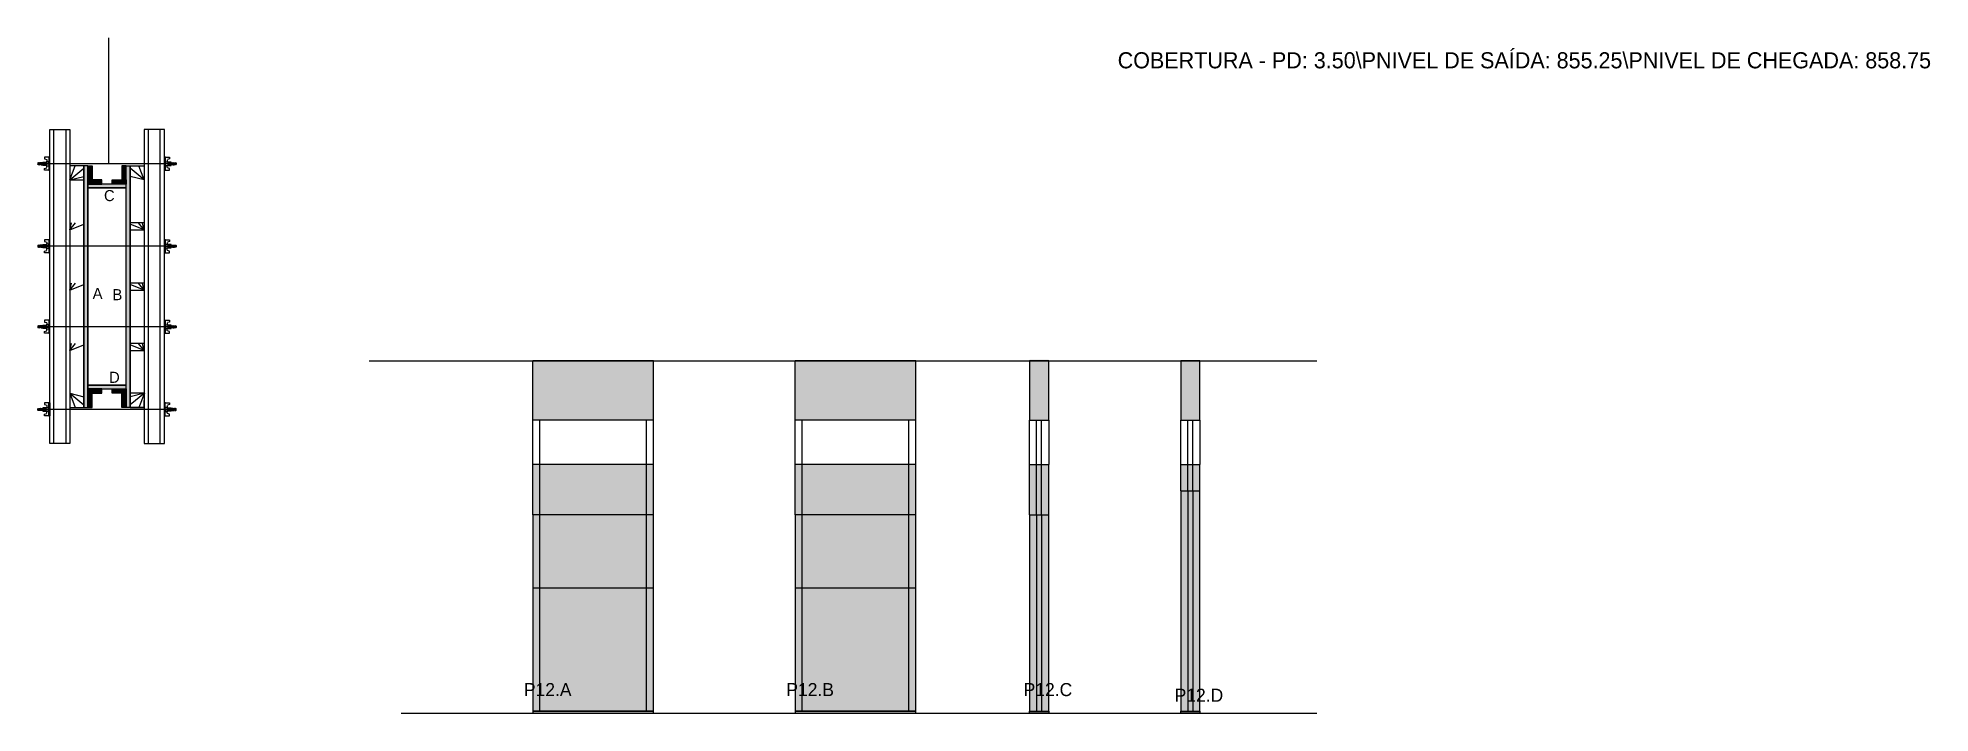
# Model space of a CAD drawing. Header units: metres. Extents: x 7690 to 9571, y 13542 to 14213.
import ezdxf

# ---------------------------------------------------------------- set-up
doc = ezdxf.new("R2010")
doc.units = ezdxf.units.M
for name, color, linetype in [('CHAPA', 7, 'Continuous'), ('COTA', 7, 'Continuous'), ('Hachura', 7, 'Continuous'), ('Madeira', 7, 'Continuous'), ('NOMENCLATURA', 7, 'Continuous'), ('Nível', 7, 'Continuous'), ('Painéis', 7, 'Continuous'), ('Perfil Metálico', 7, 'Continuous'), ('SARR_2.2x7', 7, 'Continuous'), ('SARRAFO', 7, 'Continuous'), ('Texto Seção', 7, 'Continuous'), ('TEXTO_GERAL', 7, 'Continuous')]:
    doc.layers.add(name, color=color, linetype=linetype)

msp = doc.modelspace()

# ---------------------------------------------------------------- hatches: boundary and pattern name
at = {"layer": 'COTA'}
h = msp.add_hatch(color=7, dxfattribs=at)
h.dxf.hatch_style = 1
h.paths.add_polyline_path([(8182.5, 13892.4), (8182.5, 13833.4), (8182.5, 13833.4), (8302.5, 13833.4), (8302.5, 13833.4), (8302.5, 13892.4), (8302.5, 13892.4), (8182.5, 13892.4)])
h = msp.add_hatch(color=7, dxfattribs=at)
h.dxf.hatch_style = 1
h.paths.add_polyline_path([(8443.3, 13892.4), (8443.3, 13833.4), (8443.3, 13833.4), (8563.3, 13833.4), (8563.3, 13833.4), (8563.3, 13892.4), (8563.3, 13892.4), (8443.3, 13892.4)])
h = msp.add_hatch(color=7, dxfattribs=at)
h.dxf.hatch_style = 1
h.paths.add_polyline_path([(8676.2, 13833.4), (8695.2, 13833.4), (8695.2, 13833.4), (8695.2, 13893.4), (8695.2, 13893.4), (8676.2, 13893.4), (8676.2, 13893.4), (8676.2, 13833.4)])
h = msp.add_hatch(color=7, dxfattribs=at)
h.dxf.hatch_style = 1
h.paths.add_polyline_path([(8845.6, 13833.4), (8845.6, 13892.4), (8845.6, 13892.4), (8826.6, 13892.4), (8826.6, 13892.4), (8826.6, 13833.4), (8826.6, 13833.4), (8845.6, 13833.4)])
at = {"layer": 'Hachura'}
h = msp.add_hatch(color=7, dxfattribs=at)
h.dxf.hatch_style = 1
h.paths.add_polyline_path([(7740.1, 14086.1), (7736.1, 14086.1), (7736.1, 14086.1), (7736.1, 13846.1), (7736.1, 13846.1), (7740.1, 13846.1), (7740.1, 13846.1), (7740.1, 14086.1)])
h = msp.add_hatch(color=7, dxfattribs=at)
h.dxf.hatch_style = 1
h.paths.add_polyline_path([(7740.1, 14086.1), (7736.1, 14086.1), (7736.1, 14086.1), (7736.1, 13846.1), (7736.1, 13846.1), (7740.1, 13846.1), (7740.1, 13846.1), (7740.1, 14086.1)])
h = msp.add_hatch(color=7, dxfattribs=at)
h.dxf.hatch_style = 1
h.paths.add_polyline_path([(7740.1, 14072.1), (7744.5, 14072.1), (7744.5, 14072.1), (7744.5, 14086.1), (7744.5, 14086.1), (7740.1, 14086.1), (7740.1, 14086.1), (7740.1, 14072.1)])
h = msp.add_hatch(color=7, dxfattribs=at)
h.dxf.hatch_style = 1
h.paths.add_polyline_path([(7740.1, 14067.7), (7740.1, 14072.1), (7740.1, 14072.1), (7754.1, 14072.1), (7754.1, 14072.1), (7754.1, 14067.7), (7754.1, 14067.7), (7740.1, 14067.7)])
h = msp.add_hatch(color=7, dxfattribs=at)
h.dxf.hatch_style = 1
h.paths.add_polyline_path([(7778.1, 14067.7), (7778.1, 14072.1), (7778.1, 14072.1), (7764.1, 14072.1), (7764.1, 14072.1), (7764.1, 14067.7), (7764.1, 14067.7), (7778.1, 14067.7)])
h = msp.add_hatch(color=7, dxfattribs=at)
h.dxf.hatch_style = 1
h.paths.add_polyline_path([(7778.1, 14072.1), (7773.7, 14072.1), (7773.7, 14072.1), (7773.7, 14086.1), (7773.7, 14086.1), (7778.1, 14086.1), (7778.1, 14086.1), (7778.1, 14072.1)])
h = msp.add_hatch(color=7, dxfattribs=at)
h.dxf.hatch_style = 1
h.paths.add_polyline_path([(7778.1, 14086.1), (7782.1, 14086.1), (7782.1, 14086.1), (7782.1, 13846.1), (7782.1, 13846.1), (7778.1, 13846.1), (7778.1, 13846.1), (7778.1, 14086.1)])
h = msp.add_hatch(color=7, dxfattribs=at)
h.dxf.hatch_style = 1
h.paths.add_polyline_path([(7778.1, 14086.1), (7782.1, 14086.1), (7782.1, 14086.1), (7782.1, 13846.1), (7782.1, 13846.1), (7778.1, 13846.1), (7778.1, 13846.1), (7778.1, 14086.1)])
h = msp.add_hatch(color=7, dxfattribs=at)
h.dxf.hatch_style = 1
h.paths.add_polyline_path([(7778.1, 14064.1), (7778.1, 14067.7), (7778.1, 14067.7), (7740.1, 14067.7), (7740.1, 14067.7), (7740.1, 14064.1), (7740.1, 14064.1), (7778.1, 14064.1)])
h = msp.add_hatch(color=7, dxfattribs=at)
h.dxf.hatch_style = 1
h.paths.add_polyline_path([(7778.1, 14064.1), (7778.1, 14067.7), (7778.1, 14067.7), (7740.1, 14067.7), (7740.1, 14067.7), (7740.1, 14064.1), (7740.1, 14064.1), (7778.1, 14064.1)])
h = msp.add_hatch(color=7, dxfattribs=at)
h.dxf.hatch_style = 1
h.paths.add_polyline_path([(7778.1, 13864.5), (7778.1, 13868.1), (7778.1, 13868.1), (7740.1, 13868.1), (7740.1, 13868.1), (7740.1, 13864.5), (7740.1, 13864.5), (7778.1, 13864.5)])
h = msp.add_hatch(color=7, dxfattribs=at)
h.dxf.hatch_style = 1
h.paths.add_polyline_path([(7778.1, 13864.5), (7778.1, 13868.1), (7778.1, 13868.1), (7740.1, 13868.1), (7740.1, 13868.1), (7740.1, 13864.5), (7740.1, 13864.5), (7778.1, 13864.5)])
h = msp.add_hatch(color=7, dxfattribs=at)
h.dxf.hatch_style = 1
h.paths.add_polyline_path([(7740.1, 13860.1), (7740.1, 13864.5), (7740.1, 13864.5), (7754.1, 13864.5), (7754.1, 13864.5), (7754.1, 13860.1), (7754.1, 13860.1), (7740.1, 13860.1)])
h = msp.add_hatch(color=7, dxfattribs=at)
h.dxf.hatch_style = 1
h.paths.add_polyline_path([(7778.1, 13860.1), (7778.1, 13864.5), (7778.1, 13864.5), (7764.1, 13864.5), (7764.1, 13864.5), (7764.1, 13860.1), (7764.1, 13860.1), (7778.1, 13860.1)])
h = msp.add_hatch(color=7, dxfattribs=at)
h.dxf.hatch_style = 1
h.paths.add_polyline_path([(7740.1, 13860.1), (7744.5, 13860.1), (7744.5, 13860.1), (7744.5, 13846.1), (7744.5, 13846.1), (7740.1, 13846.1), (7740.1, 13846.1), (7740.1, 13860.1)])
h = msp.add_hatch(color=7, dxfattribs=at)
h.dxf.hatch_style = 1
h.paths.add_polyline_path([(7778.1, 13860.1), (7773.7, 13860.1), (7773.7, 13860.1), (7773.7, 13846.1), (7773.7, 13846.1), (7778.1, 13846.1), (7778.1, 13846.1), (7778.1, 13860.1)])
h = msp.add_hatch(color=7, dxfattribs=at)
h.dxf.hatch_style = 1
h.paths.add_polyline_path([(8182.5, 13789.4), (8182.5, 13666.4), (8182.5, 13666.4), (8302.5, 13666.4), (8302.5, 13666.4), (8302.5, 13789.4), (8302.5, 13789.4), (8182.5, 13789.4)])
h = msp.add_hatch(color=7, dxfattribs=at)
h.dxf.hatch_style = 1
h.paths.add_polyline_path([(8443.3, 13789.4), (8443.3, 13666.4), (8443.3, 13666.4), (8563.3, 13666.4), (8563.3, 13666.4), (8563.3, 13789.4), (8563.3, 13789.4), (8443.3, 13789.4)])
h = msp.add_hatch(color=7, dxfattribs=at)
h.dxf.hatch_style = 1
h.paths.add_polyline_path([(8695.2, 13542.4), (8695.2, 13789.4), (8695.2, 13789.4), (8676.2, 13789.4), (8676.2, 13789.4), (8676.2, 13542.4), (8676.2, 13542.4), (8695.2, 13542.4)])
h = msp.add_hatch(color=7, dxfattribs=at)
h.dxf.hatch_style = 1
h.paths.add_polyline_path([(8845.6, 13789.4), (8826.6, 13789.4), (8826.6, 13789.4), (8826.6, 13542.4), (8826.6, 13542.4), (8845.6, 13542.4), (8845.6, 13542.4), (8845.6, 13789.4)])
h = msp.add_hatch(color=7, dxfattribs=at)
h.dxf.hatch_style = 1
h.paths.add_polyline_path([(8302.5, 13666.4), (8182.5, 13666.4), (8182.5, 13666.4), (8182.5, 13542.4), (8182.5, 13542.4), (8302.5, 13542.4), (8302.5, 13542.4), (8302.5, 13666.4), (8302.5, 13666.4)])
h = msp.add_hatch(color=7, dxfattribs=at)
h.dxf.hatch_style = 1
h.paths.add_polyline_path([(8563.3, 13666.4), (8443.3, 13666.4), (8443.3, 13666.4), (8443.3, 13542.4), (8443.3, 13542.4), (8563.3, 13542.4), (8563.3, 13542.4), (8563.3, 13666.4), (8563.3, 13666.4)])

# ---------------------------------------------------------------- linework, layer by layer
at = {"layer": 'CHAPA', "color": 7, "lineweight": 25}
for points in [[(7740.1, 14086.1), (7736.1, 14086.1), (7736.1, 13846.1), (7740.1, 13846.1)], [(7740.1, 14086.1), (7736.1, 14086.1), (7736.1, 13846.1), (7740.1, 13846.1)], [(7778.1, 14086.1), (7782.1, 14086.1), (7782.1, 13846.1), (7778.1, 13846.1)], [(7778.1, 14086.1), (7782.1, 14086.1), (7782.1, 13846.1), (7778.1, 13846.1)], [(7778.1, 14064.1), (7778.1, 14067.7), (7740.1, 14067.7), (7740.1, 14064.1)], [(7778.1, 14064.1), (7778.1, 14067.7), (7740.1, 14067.7), (7740.1, 14064.1)], [(7778.1, 13864.5), (7778.1, 13868.1), (7740.1, 13868.1), (7740.1, 13864.5)], [(7778.1, 13864.5), (7778.1, 13868.1), (7740.1, 13868.1), (7740.1, 13864.5)]]:
    msp.add_lwpolyline(points, close=True, dxfattribs=at)
at = {"layer": 'COTA', "color": 7, "lineweight": 25}
for p, q in [((8302.5, 13892.4), (8182.5, 13892.4)), ((8182.5, 13833.4), (8182.5, 13892.4)), ((8302.5, 13833.4), (8302.5, 13892.4)), ((8563.3, 13892.4), (8443.3, 13892.4)), ((8563.3, 13892.4), (8443.3, 13892.4)), ((8443.3, 13833.4), (8443.3, 13892.4)), ((8563.3, 13833.4), (8563.3, 13892.4))]:
    msp.add_line(p, q, dxfattribs=at)
for points in [[(8695.2, 13833.4), (8695.2, 13892.4), (8676.2, 13892.4), (8676.2, 13833.4)], [(8845.6, 13833.4), (8845.6, 13892.4), (8826.6, 13892.4), (8826.6, 13833.4)]]:
    msp.add_lwpolyline(points, dxfattribs=at)
at = {"layer": 'Defpoints', "color": 7, "lineweight": 25}
msp.add_line((7761, 14088.2), (7761, 14213.2), dxfattribs=at)
at = {"layer": 'Hachura', "color": 7, "lineweight": 25}
for p, q in [((7695.4, 14086.5), (7695.4, 14089.8)), ((7695.4, 14089.8), (7698.7, 14089.8)), ((7695.5, 14086.5), (7695.5, 14089.8)), ((7702.1, 14094.6), (7697, 14094.6)), ((7697, 14094.6), (7697, 14092.9)), ((7697, 14092.9), (7699.2, 14092.3)), ((7698.7, 14090.1), (7698.7, 14086.2)), ((7701.2, 14090.1), (7698.7, 14090.1)), ((7699.4, 14092), (7699.4, 14090.1)), ((7701.2, 14094.6), (7701.2, 14081.7)), ((7701.2, 14094.6), (7701.2, 14089.4)), ((7701.2, 14094.5), (7702.1, 14094.5)), ((7701.2, 14094.2), (7702.1, 14094.2)), ((7701.2, 14093.9), (7702.1, 14093.9)), ((7701.2, 14093.4), (7702.1, 14093.4)), ((7701.2, 14092.6), (7702.1, 14092.6)), ((7701.2, 14091.2), (7702.1, 14091.2)), ((7701.2, 14088.1), (7701.2, 14090.1)), ((7702.1, 14081.7), (7702.1, 14094.6)), ((7702.1, 14082.7), (7702.1, 14090.5)), ((7816.1, 14081.7), (7816.1, 14094.6)), ((7816.1, 14094.6), (7821.3, 14094.6)), ((7817.1, 14094.5), (7816.1, 14094.5)), ((7817.1, 14094.2), (7816.1, 14094.2)), ((7817.1, 14093.9), (7816.1, 14093.9)), ((7817.1, 14093.4), (7816.1, 14093.4)), ((7817.1, 14092.6), (7816.1, 14092.6)), ((7817.1, 14091.2), (7816.1, 14091.2)), ((7816.1, 14082.7), (7816.1, 14090.5)), ((7817, 14094.6), (7817, 14081.7)), ((7817, 14094.6), (7817, 14089.4)), ((7817, 14088.1), (7817, 14090.1)), ((7817, 14090.1), (7819.6, 14090.1)), ((7818.8, 14092), (7818.8, 14090.1)), ((7821.3, 14092.9), (7819.1, 14092.3)), ((7819.6, 14090.1), (7819.6, 14086.2)), ((7822.8, 14089.8), (7819.6, 14089.8)), ((7821.3, 14094.6), (7821.3, 14092.9)), ((7822.8, 14086.5), (7822.8, 14089.8)), ((7822.8, 14086.5), (7822.8, 14089.8)), ((7690.7, 14089.2), (7690.3, 14088.9)), ((7690.3, 14088.9), (7690.3, 14087.6)), ((7690.7, 14087.2), (7690.3, 14087.6)), ((7691, 14089.2), (7690.7, 14089.2)), ((7690.7, 14089.2), (7690.7, 14089.2)), ((7690.7, 14087.2), (7690.7, 14089.2)), ((7691.3, 14087.2), (7690.7, 14088.5)), ((7691.2, 14087.1), (7690.7, 14088.3)), ((7690.7, 14087.8), (7691, 14087.1)), ((7690.7, 14087.5), (7690.8, 14087.2)), ((7690.8, 14087.2), (7690.7, 14087.2)), ((7691, 14089.2), (7691.9, 14087.2)), ((7691, 14089.2), (7691.9, 14087.2)), ((7691.1, 14089.3), (7692.2, 14087.1)), ((7692.4, 14087.1), (7691.3, 14089.3)), ((7691.3, 14087.2), (7691.9, 14087.2)), ((7692.1, 14089.2), (7691.5, 14089.2)), ((7692.5, 14087.2), (7691.5, 14089.2)), ((7692.1, 14089.2), (7693.1, 14087.2)), ((7692.2, 14089.3), (7693.3, 14087.1)), ((7693.5, 14087.1), (7692.5, 14089.3)), ((7693.1, 14087.2), (7692.5, 14087.2)), ((7693.3, 14089.2), (7692.7, 14089.2)), ((7693.6, 14087.2), (7692.7, 14089.2)), ((7692.9, 14089.2), (7692.7, 14089.2)), ((7693.3, 14089.2), (7694.3, 14087.2)), ((7693.4, 14089.3), (7694.5, 14087.1)), ((7694.7, 14087.1), (7693.6, 14089.3)), ((7693.8, 14087.2), (7693.6, 14087.2)), ((7694.5, 14089.2), (7693.8, 14089.2)), ((7694.8, 14087.2), (7693.8, 14089.2)), ((7693.8, 14087.2), (7694.3, 14087.2)), ((7694.5, 14089.2), (7695.4, 14087.2)), ((7695.4, 14088), (7694.8, 14089.3)), ((7694.8, 14087.2), (7695.4, 14087.2)), ((7695.4, 14088.3), (7695, 14089.2)), ((7695.4, 14089.2), (7695, 14089.2)), ((7826.9, 14088.1), (7695.1, 14088.2)), ((7695.4, 14088.8), (7698.7, 14088.8)), ((7695.4, 14087.2), (7698.7, 14087.2)), ((7698.7, 14086.5), (7695.4, 14086.5)), ((7697, 14083.4), (7699.2, 14084)), ((7697, 14081.7), (7697, 14083.4)), ((7701.2, 14081.7), (7697, 14081.7)), ((7698.7, 14086.2), (7698.7, 14086.5)), ((7698.7, 14086.2), (7698.7, 14086.5)), ((7698.7, 14086.2), (7701.2, 14086.2)), ((7701.2, 14088.5), (7699.2, 14088.5)), ((7699.2, 14087.9), (7701.2, 14087.9)), ((7699.4, 14084.3), (7699.4, 14086.2)), ((7701.2, 14089.4), (7701.2, 14088.8)), ((7701.2, 14088.2), (7702.1, 14088.2)), ((7701.2, 14085.1), (7702.1, 14085.1)), ((7701.2, 14083.7), (7702.1, 14083.7)), ((7701.2, 14082.8), (7702.1, 14082.8)), ((7701.2, 14082.4), (7702.1, 14082.4)), ((7701.2, 14082), (7702.1, 14082)), ((7701.2, 14081.8), (7702.1, 14081.8)), ((7701.2, 14081.7), (7702.1, 14081.7)), ((7701.6, 14089.1), (7701.3, 14089.1)), ((7701.4, 14087.2), (7701.8, 14087.2)), ((7702, 14089.1), (7701.6, 14089.1)), ((7817, 14088.2), (7816.1, 14088.2)), ((7817.1, 14085.1), (7816.1, 14085.1)), ((7817.1, 14083.7), (7816.1, 14083.7)), ((7817.1, 14082.8), (7816.1, 14082.8)), ((7817.1, 14082.4), (7816.1, 14082.4)), ((7817.1, 14082), (7816.1, 14082)), ((7817.1, 14081.8), (7816.1, 14081.8)), ((7817, 14081.7), (7816.1, 14081.7)), ((7816.3, 14089.1), (7816.7, 14089.1)), ((7816.9, 14087.2), (7816.5, 14087.2)), ((7816.7, 14089.1), (7816.9, 14089.1)), ((7817, 14089.4), (7817, 14088.8)), ((7817, 14088.5), (7819, 14088.5)), ((7819, 14087.9), (7817, 14087.9)), ((7819.6, 14086.2), (7817, 14086.2)), ((7817, 14081.7), (7821.3, 14081.7)), ((7818.8, 14084.3), (7818.8, 14086.2)), ((7821.3, 14083.4), (7819.1, 14084)), ((7822.8, 14088.8), (7819.6, 14088.8)), ((7822.8, 14087.2), (7819.6, 14087.2)), ((7819.6, 14086.5), (7822.8, 14086.5)), ((7819.6, 14086.2), (7819.6, 14086.5)), ((7819.6, 14086.2), (7819.6, 14086.5)), ((7821.3, 14081.7), (7821.3, 14083.4)), ((7822.8, 14088), (7823.5, 14089.3)), ((7823.8, 14089.2), (7822.8, 14087.2)), ((7822.8, 14088.3), (7823.3, 14089.2)), ((7822.8, 14089.2), (7823.3, 14089.2)), ((7823.5, 14087.2), (7822.8, 14087.2)), ((7823.5, 14087.2), (7824.5, 14089.2)), ((7823.6, 14087.1), (7824.6, 14089.3)), ((7824.9, 14089.3), (7823.8, 14087.1)), ((7823.8, 14089.2), (7824.5, 14089.2)), ((7825, 14089.2), (7824, 14087.2)), ((7824.4, 14087.2), (7824, 14087.2)), ((7824.4, 14087.2), (7824.7, 14087.2)), ((7824.7, 14087.1), (7825.8, 14089.3)), ((7824.7, 14087.2), (7825.6, 14089.2)), ((7826, 14089.3), (7825, 14087.1)), ((7825, 14089.2), (7825.6, 14089.2)), ((7826.1, 14089.2), (7825.2, 14087.2)), ((7825.2, 14087.2), (7825.8, 14087.2)), ((7825.4, 14089.2), (7825.6, 14089.2)), ((7825.8, 14087.2), (7826.8, 14089.2)), ((7825.9, 14087.1), (7827, 14089.3)), ((7827.2, 14089.3), (7826.1, 14087.1)), ((7826.1, 14089.2), (7826.8, 14089.2)), ((7827.3, 14089.2), (7826.3, 14087.2)), ((7827.3, 14089.2), (7826.3, 14087.2)), ((7827, 14087.2), (7826.3, 14087.2)), ((7827, 14087.2), (7827.6, 14088.5)), ((7827.1, 14087.1), (7827.6, 14088.3)), ((7827.3, 14089.2), (7827.6, 14089.2)), ((7827.6, 14087.8), (7827.3, 14087.1)), ((7827.6, 14087.5), (7827.5, 14087.2)), ((7827.5, 14087.2), (7827.6, 14087.2)), ((7827.6, 14089.2), (7827.6, 14089.2)), ((7827.6, 14089.2), (7827.9, 14088.9)), ((7827.6, 14087.2), (7827.6, 14089.2)), ((7827.6, 14087.2), (7827.9, 14087.6)), ((7827.9, 14088.9), (7827.9, 14087.6)), ((7690.7, 14007.2), (7690.3, 14006.9)), ((7690.3, 14006.9), (7690.3, 14005.6)), ((7690.7, 14005.2), (7690.3, 14005.6)), ((7691, 14007.2), (7690.7, 14007.2)), ((7690.7, 14007.2), (7690.7, 14007.2)), ((7690.7, 14005.2), (7690.7, 14007.2)), ((7691.3, 14005.2), (7690.7, 14006.5)), ((7691.2, 14005.1), (7690.7, 14006.3)), ((7690.7, 14005.8), (7691, 14005.1)), ((7690.7, 14005.5), (7690.8, 14005.2)), ((7690.8, 14005.2), (7690.7, 14005.2)), ((7691, 14007.2), (7691.9, 14005.2)), ((7691, 14007.2), (7691.9, 14005.2)), ((7691.1, 14007.3), (7692.2, 14005.1)), ((7692.4, 14005.1), (7691.3, 14007.3)), ((7691.3, 14005.2), (7691.9, 14005.2)), ((7692.1, 14007.2), (7691.5, 14007.2)), ((7692.5, 14005.2), (7691.5, 14007.2)), ((7692.1, 14007.2), (7693.1, 14005.2)), ((7692.2, 14007.3), (7693.3, 14005.1)), ((7693.5, 14005.1), (7692.5, 14007.3)), ((7693.1, 14005.2), (7692.5, 14005.2)), ((7693.3, 14007.2), (7692.7, 14007.2)), ((7693.6, 14005.2), (7692.7, 14007.2)), ((7692.9, 14007.2), (7692.7, 14007.2)), ((7693.3, 14007.2), (7694.3, 14005.2)), ((7693.4, 14007.3), (7694.5, 14005.1)), ((7694.7, 14005.1), (7693.6, 14007.3)), ((7693.8, 14005.2), (7693.6, 14005.2)), ((7694.5, 14007.2), (7693.8, 14007.2)), ((7694.8, 14005.2), (7693.8, 14007.2)), ((7693.8, 14005.2), (7694.3, 14005.2)), ((7694.5, 14007.2), (7695.4, 14005.2)), ((7695.4, 14006), (7694.8, 14007.3)), ((7694.8, 14005.2), (7695.4, 14005.2)), ((7695.4, 14006.3), (7695, 14007.2)), ((7695.4, 14007.2), (7695, 14007.2)), ((7826.9, 14006.1), (7695.1, 14006.2)), ((7695.4, 14004.5), (7695.4, 14007.8)), ((7695.4, 14007.8), (7698.7, 14007.8)), ((7695.4, 14006.8), (7698.7, 14006.8)), ((7695.4, 14005.2), (7698.7, 14005.2)), ((7698.7, 14004.5), (7695.4, 14004.5)), ((7695.5, 14004.5), (7695.5, 14007.8)), ((7702.1, 14012.6), (7697, 14012.6)), ((7697, 14012.6), (7697, 14010.9)), ((7697, 14010.9), (7699.2, 14010.3)), ((7697, 14001.4), (7699.2, 14002)), ((7697, 13999.7), (7697, 14001.4)), ((7701.2, 13999.7), (7697, 13999.7)), ((7698.7, 14008.1), (7698.7, 14004.2)), ((7701.2, 14008.1), (7698.7, 14008.1)), ((7698.7, 14004.2), (7698.7, 14004.5)), ((7698.7, 14004.2), (7698.7, 14004.5)), ((7698.7, 14004.2), (7701.2, 14004.2)), ((7701.2, 14006.5), (7699.2, 14006.5)), ((7699.2, 14005.9), (7701.2, 14005.9)), ((7699.4, 14010), (7699.4, 14008.1)), ((7699.4, 14002.3), (7699.4, 14004.2)), ((7701.2, 14012.6), (7701.2, 13999.7)), ((7701.2, 14012.6), (7701.2, 14007.4)), ((7701.2, 14012.5), (7702.1, 14012.5)), ((7701.2, 14012.2), (7702.1, 14012.2)), ((7701.2, 14011.9), (7702.1, 14011.9)), ((7701.2, 14011.4), (7702.1, 14011.4)), ((7701.2, 14010.6), (7702.1, 14010.6)), ((7701.2, 14009.2), (7702.1, 14009.2)), ((7701.2, 14006.1), (7701.2, 14008.1)), ((7701.2, 14007.4), (7701.2, 14006.8)), ((7701.2, 14006.2), (7702.1, 14006.2)), ((7701.2, 14003.1), (7702.1, 14003.1)), ((7701.2, 14001.7), (7702.1, 14001.7)), ((7701.2, 14000.8), (7702.1, 14000.8)), ((7701.2, 14000.4), (7702.1, 14000.4)), ((7701.2, 14000), (7702.1, 14000)), ((7701.2, 13999.8), (7702.1, 13999.8)), ((7701.2, 13999.7), (7702.1, 13999.7)), ((7701.6, 14007.1), (7701.3, 14007.1)), ((7701.4, 14005.2), (7701.8, 14005.2)), ((7702, 14007.1), (7701.6, 14007.1)), ((7702.1, 13999.7), (7702.1, 14012.6)), ((7702.1, 14000.7), (7702.1, 14008.5)), ((7816.1, 13999.7), (7816.1, 14012.6)), ((7816.1, 14012.6), (7821.3, 14012.6)), ((7817.1, 14012.5), (7816.1, 14012.5)), ((7817.1, 14012.2), (7816.1, 14012.2)), ((7817.1, 14011.9), (7816.1, 14011.9)), ((7817.1, 14011.4), (7816.1, 14011.4)), ((7817.1, 14010.6), (7816.1, 14010.6)), ((7817.1, 14009.2), (7816.1, 14009.2)), ((7816.1, 14000.7), (7816.1, 14008.5)), ((7817, 14006.2), (7816.1, 14006.2)), ((7817.1, 14003.1), (7816.1, 14003.1)), ((7817.1, 14001.7), (7816.1, 14001.7)), ((7817.1, 14000.8), (7816.1, 14000.8)), ((7817.1, 14000.4), (7816.1, 14000.4)), ((7817.1, 14000), (7816.1, 14000)), ((7817.1, 13999.8), (7816.1, 13999.8)), ((7817, 13999.7), (7816.1, 13999.7)), ((7816.3, 14007.1), (7816.7, 14007.1)), ((7816.9, 14005.2), (7816.5, 14005.2)), ((7816.7, 14007.1), (7816.9, 14007.1)), ((7817, 14012.6), (7817, 13999.7)), ((7817, 14012.6), (7817, 14007.4)), ((7817, 14006.1), (7817, 14008.1)), ((7817, 14008.1), (7819.6, 14008.1)), ((7817, 14007.4), (7817, 14006.8)), ((7817, 14006.5), (7819, 14006.5)), ((7819, 14005.9), (7817, 14005.9)), ((7819.6, 14004.2), (7817, 14004.2)), ((7817, 13999.7), (7821.3, 13999.7)), ((7818.8, 14010), (7818.8, 14008.1)), ((7818.8, 14002.3), (7818.8, 14004.2)), ((7821.3, 14010.9), (7819.1, 14010.3)), ((7821.3, 14001.4), (7819.1, 14002)), ((7819.6, 14008.1), (7819.6, 14004.2)), ((7822.8, 14007.8), (7819.6, 14007.8)), ((7822.8, 14006.8), (7819.6, 14006.8)), ((7822.8, 14005.2), (7819.6, 14005.2)), ((7819.6, 14004.5), (7822.8, 14004.5)), ((7819.6, 14004.2), (7819.6, 14004.5)), ((7819.6, 14004.2), (7819.6, 14004.5)), ((7821.3, 14012.6), (7821.3, 14010.9)), ((7821.3, 13999.7), (7821.3, 14001.4)), ((7822.8, 14004.5), (7822.8, 14007.8)), ((7822.8, 14004.5), (7822.8, 14007.8)), ((7822.8, 14006), (7823.5, 14007.3)), ((7823.8, 14007.2), (7822.8, 14005.2)), ((7822.8, 14006.3), (7823.3, 14007.2)), ((7822.8, 14007.2), (7823.3, 14007.2)), ((7823.5, 14005.2), (7822.8, 14005.2)), ((7823.5, 14005.2), (7824.5, 14007.2)), ((7823.6, 14005.1), (7824.6, 14007.3)), ((7824.9, 14007.3), (7823.8, 14005.1)), ((7823.8, 14007.2), (7824.5, 14007.2)), ((7825, 14007.2), (7824, 14005.2)), ((7824.4, 14005.2), (7824, 14005.2)), ((7824.4, 14005.2), (7824.7, 14005.2)), ((7824.7, 14005.1), (7825.8, 14007.3)), ((7824.7, 14005.2), (7825.6, 14007.2)), ((7826, 14007.3), (7825, 14005.1)), ((7825, 14007.2), (7825.6, 14007.2)), ((7826.1, 14007.2), (7825.2, 14005.2)), ((7825.2, 14005.2), (7825.8, 14005.2)), ((7825.4, 14007.2), (7825.6, 14007.2)), ((7825.8, 14005.2), (7826.8, 14007.2)), ((7825.9, 14005.1), (7827, 14007.3)), ((7827.2, 14007.3), (7826.1, 14005.1)), ((7826.1, 14007.2), (7826.8, 14007.2)), ((7827.3, 14007.2), (7826.3, 14005.2)), ((7827.3, 14007.2), (7826.3, 14005.2)), ((7827, 14005.2), (7826.3, 14005.2)), ((7827, 14005.2), (7827.6, 14006.5)), ((7827.1, 14005.1), (7827.6, 14006.3)), ((7827.3, 14007.2), (7827.6, 14007.2)), ((7827.6, 14005.8), (7827.3, 14005.1)), ((7827.6, 14005.5), (7827.5, 14005.2)), ((7827.5, 14005.2), (7827.6, 14005.2)), ((7827.6, 14007.2), (7827.6, 14007.2)), ((7827.6, 14007.2), (7827.9, 14006.9)), ((7827.6, 14005.2), (7827.6, 14007.2)), ((7827.6, 14005.2), (7827.9, 14005.6)), ((7827.9, 14006.9), (7827.9, 14005.6)), ((7690.7, 13927.2), (7690.3, 13926.9)), ((7690.3, 13926.9), (7690.3, 13925.6)), ((7690.7, 13925.2), (7690.3, 13925.6)), ((7691, 13927.2), (7690.7, 13927.2)), ((7690.7, 13927.2), (7690.7, 13927.2)), ((7690.7, 13925.2), (7690.7, 13927.2)), ((7691.3, 13925.2), (7690.7, 13926.5)), ((7691.2, 13925.1), (7690.7, 13926.3)), ((7690.7, 13925.8), (7691, 13925.1)), ((7690.7, 13925.5), (7690.8, 13925.2)), ((7690.8, 13925.2), (7690.7, 13925.2)), ((7691, 13927.2), (7691.9, 13925.2)), ((7691, 13927.2), (7691.9, 13925.2)), ((7691.1, 13927.3), (7692.2, 13925.1)), ((7692.4, 13925.1), (7691.3, 13927.3)), ((7691.3, 13925.2), (7691.9, 13925.2)), ((7692.1, 13927.2), (7691.5, 13927.2)), ((7692.5, 13925.2), (7691.5, 13927.2)), ((7692.1, 13927.2), (7693.1, 13925.2)), ((7692.2, 13927.3), (7693.3, 13925.1)), ((7693.5, 13925.1), (7692.5, 13927.3)), ((7693.1, 13925.2), (7692.5, 13925.2)), ((7693.3, 13927.2), (7692.7, 13927.2)), ((7693.6, 13925.2), (7692.7, 13927.2)), ((7692.9, 13927.2), (7692.7, 13927.2)), ((7693.3, 13927.2), (7694.3, 13925.2)), ((7693.4, 13927.3), (7694.5, 13925.1)), ((7694.7, 13925.1), (7693.6, 13927.3)), ((7693.8, 13925.2), (7693.6, 13925.2)), ((7694.5, 13927.2), (7693.8, 13927.2)), ((7694.8, 13925.2), (7693.8, 13927.2)), ((7693.8, 13925.2), (7694.3, 13925.2)), ((7694.5, 13927.2), (7695.4, 13925.2)), ((7695.4, 13926), (7694.8, 13927.3)), ((7694.8, 13925.2), (7695.4, 13925.2)), ((7695.4, 13926.3), (7695, 13927.2)), ((7695.4, 13927.2), (7695, 13927.2)), ((7826.9, 13926.1), (7695.1, 13926.2)), ((7695.4, 13924.5), (7695.4, 13927.8)), ((7695.4, 13927.8), (7698.7, 13927.8)), ((7695.4, 13926.8), (7698.7, 13926.8)), ((7695.4, 13925.2), (7698.7, 13925.2)), ((7698.7, 13924.5), (7695.4, 13924.5)), ((7695.5, 13924.5), (7695.5, 13927.8)), ((7702.1, 13932.6), (7697, 13932.6)), ((7697, 13932.6), (7697, 13930.9)), ((7697, 13930.9), (7699.2, 13930.3)), ((7697, 13921.4), (7699.2, 13922)), ((7697, 13919.7), (7697, 13921.4)), ((7698.7, 13928.1), (7698.7, 13924.2)), ((7701.2, 13928.1), (7698.7, 13928.1)), ((7698.7, 13924.2), (7698.7, 13924.5)), ((7698.7, 13924.2), (7698.7, 13924.5)), ((7698.7, 13924.2), (7701.2, 13924.2)), ((7701.2, 13926.5), (7699.2, 13926.5)), ((7699.2, 13925.9), (7701.2, 13925.9)), ((7699.4, 13930), (7699.4, 13928.1)), ((7699.4, 13922.3), (7699.4, 13924.2)), ((7701.2, 13932.6), (7701.2, 13919.7)), ((7701.2, 13932.6), (7701.2, 13927.4)), ((7701.2, 13932.5), (7702.1, 13932.5)), ((7701.2, 13932.2), (7702.1, 13932.2)), ((7701.2, 13931.9), (7702.1, 13931.9)), ((7701.2, 13931.4), (7702.1, 13931.4)), ((7701.2, 13930.6), (7702.1, 13930.6)), ((7701.2, 13929.2), (7702.1, 13929.2)), ((7701.2, 13926.1), (7701.2, 13928.1)), ((7701.2, 13927.4), (7701.2, 13926.8)), ((7701.2, 13926.2), (7702.1, 13926.2)), ((7701.2, 13923.1), (7702.1, 13923.1)), ((7701.2, 13921.7), (7702.1, 13921.7)), ((7701.2, 13920.8), (7702.1, 13920.8)), ((7701.6, 13927.1), (7701.3, 13927.1)), ((7701.4, 13925.2), (7701.8, 13925.2)), ((7702, 13927.1), (7701.6, 13927.1)), ((7702.1, 13919.7), (7702.1, 13932.6)), ((7702.1, 13920.7), (7702.1, 13928.5)), ((7816.1, 13919.7), (7816.1, 13932.6)), ((7816.1, 13932.6), (7821.3, 13932.6)), ((7817.1, 13932.5), (7816.1, 13932.5)), ((7817.1, 13932.2), (7816.1, 13932.2)), ((7817.1, 13931.9), (7816.1, 13931.9)), ((7817.1, 13931.4), (7816.1, 13931.4)), ((7817.1, 13930.6), (7816.1, 13930.6)), ((7817.1, 13929.2), (7816.1, 13929.2)), ((7816.1, 13920.7), (7816.1, 13928.5)), ((7817, 13926.2), (7816.1, 13926.2)), ((7817.1, 13923.1), (7816.1, 13923.1)), ((7817.1, 13921.7), (7816.1, 13921.7)), ((7817.1, 13920.8), (7816.1, 13920.8)), ((7816.3, 13927.1), (7816.7, 13927.1)), ((7816.9, 13925.2), (7816.5, 13925.2)), ((7816.7, 13927.1), (7816.9, 13927.1)), ((7817, 13932.6), (7817, 13919.7)), ((7817, 13932.6), (7817, 13927.4)), ((7817, 13926.1), (7817, 13928.1)), ((7817, 13928.1), (7819.6, 13928.1)), ((7817, 13927.4), (7817, 13926.8)), ((7817, 13926.5), (7819, 13926.5)), ((7819, 13925.9), (7817, 13925.9)), ((7819.6, 13924.2), (7817, 13924.2)), ((7818.8, 13930), (7818.8, 13928.1)), ((7818.8, 13922.3), (7818.8, 13924.2)), ((7821.3, 13930.9), (7819.1, 13930.3)), ((7821.3, 13921.4), (7819.1, 13922)), ((7819.6, 13928.1), (7819.6, 13924.2)), ((7822.8, 13927.8), (7819.6, 13927.8)), ((7822.8, 13926.8), (7819.6, 13926.8)), ((7822.8, 13925.2), (7819.6, 13925.2)), ((7819.6, 13924.5), (7822.8, 13924.5)), ((7819.6, 13924.2), (7819.6, 13924.5)), ((7819.6, 13924.2), (7819.6, 13924.5)), ((7821.3, 13932.6), (7821.3, 13930.9)), ((7821.3, 13919.7), (7821.3, 13921.4)), ((7822.8, 13924.5), (7822.8, 13927.8)), ((7822.8, 13924.5), (7822.8, 13927.8)), ((7822.8, 13926), (7823.5, 13927.3)), ((7823.8, 13927.2), (7822.8, 13925.2)), ((7822.8, 13926.3), (7823.3, 13927.2)), ((7822.8, 13927.2), (7823.3, 13927.2)), ((7823.5, 13925.2), (7822.8, 13925.2)), ((7823.5, 13925.2), (7824.5, 13927.2)), ((7823.6, 13925.1), (7824.6, 13927.3)), ((7824.9, 13927.3), (7823.8, 13925.1)), ((7823.8, 13927.2), (7824.5, 13927.2)), ((7825, 13927.2), (7824, 13925.2)), ((7824.4, 13925.2), (7824, 13925.2)), ((7824.4, 13925.2), (7824.7, 13925.2)), ((7824.7, 13925.1), (7825.8, 13927.3)), ((7824.7, 13925.2), (7825.6, 13927.2)), ((7826, 13927.3), (7825, 13925.1)), ((7825, 13927.2), (7825.6, 13927.2)), ((7826.1, 13927.2), (7825.2, 13925.2)), ((7825.2, 13925.2), (7825.8, 13925.2)), ((7825.4, 13927.2), (7825.6, 13927.2)), ((7825.8, 13925.2), (7826.8, 13927.2)), ((7825.9, 13925.1), (7827, 13927.3)), ((7827.2, 13927.3), (7826.1, 13925.1)), ((7826.1, 13927.2), (7826.8, 13927.2)), ((7827.3, 13927.2), (7826.3, 13925.2)), ((7827.3, 13927.2), (7826.3, 13925.2)), ((7827, 13925.2), (7826.3, 13925.2)), ((7827, 13925.2), (7827.6, 13926.5)), ((7827.1, 13925.1), (7827.6, 13926.3)), ((7827.3, 13927.2), (7827.6, 13927.2)), ((7827.6, 13925.8), (7827.3, 13925.1)), ((7827.6, 13925.5), (7827.5, 13925.2)), ((7827.5, 13925.2), (7827.6, 13925.2)), ((7827.6, 13927.2), (7827.6, 13927.2)), ((7827.6, 13927.2), (7827.9, 13926.9)), ((7827.6, 13925.2), (7827.6, 13927.2)), ((7827.6, 13925.2), (7827.9, 13925.6)), ((7827.9, 13926.9), (7827.9, 13925.6)), ((7701.2, 13919.7), (7697, 13919.7)), ((7701.2, 13920.4), (7702.1, 13920.4)), ((7701.2, 13920), (7702.1, 13920)), ((7701.2, 13919.8), (7702.1, 13919.8)), ((7701.2, 13919.7), (7702.1, 13919.7)), ((7817.1, 13920.4), (7816.1, 13920.4)), ((7817.1, 13920), (7816.1, 13920)), ((7817.1, 13919.8), (7816.1, 13919.8)), ((7817, 13919.7), (7816.1, 13919.7)), ((7817, 13919.7), (7821.3, 13919.7)), ((7690.7, 13844.5), (7691, 13845.2)), ((7691.1, 13843), (7692.2, 13845.2)), ((7692.2, 13843), (7693.3, 13845.2)), ((7693.4, 13843), (7694.5, 13845.2)), ((7695.4, 13845.8), (7695.4, 13842.5)), ((7698.7, 13845.8), (7695.4, 13845.8)), ((7695.5, 13845.8), (7695.5, 13842.5)), ((7701.2, 13850.6), (7697, 13850.6)), ((7697, 13850.6), (7697, 13848.9)), ((7697, 13848.9), (7699.2, 13848.3)), ((7698.7, 13842.2), (7698.7, 13846.1)), ((7698.7, 13846.1), (7701.2, 13846.1)), ((7698.7, 13846.1), (7698.7, 13845.8)), ((7698.7, 13846.1), (7698.7, 13845.8)), ((7699.4, 13848), (7699.4, 13846.1)), ((7701.2, 13837.7), (7701.2, 13850.6)), ((7701.2, 13850.6), (7702.1, 13850.6)), ((7701.2, 13850.5), (7702.1, 13850.5)), ((7701.2, 13850.2), (7702.1, 13850.2)), ((7701.2, 13849.9), (7702.1, 13849.9)), ((7701.2, 13849.4), (7702.1, 13849.4)), ((7701.2, 13848.6), (7702.1, 13848.6)), ((7701.2, 13847.2), (7702.1, 13847.2)), ((7702.1, 13850.6), (7702.1, 13837.7)), ((7702.1, 13849.6), (7702.1, 13841.8)), ((7816.1, 13850.6), (7816.1, 13837.7)), ((7817, 13850.6), (7816.1, 13850.6)), ((7817.1, 13850.5), (7816.1, 13850.5)), ((7817.1, 13850.2), (7816.1, 13850.2)), ((7817.1, 13849.9), (7816.1, 13849.9)), ((7816.1, 13849.6), (7816.1, 13841.8)), ((7817.1, 13849.4), (7816.1, 13849.4)), ((7817.1, 13848.6), (7816.1, 13848.6)), ((7817.1, 13847.2), (7816.1, 13847.2)), ((7817, 13837.7), (7817, 13850.6)), ((7817, 13850.6), (7821.3, 13850.6)), ((7819.6, 13846.1), (7817, 13846.1)), ((7818.8, 13848), (7818.8, 13846.1)), ((7821.3, 13848.9), (7819.1, 13848.3)), ((7819.6, 13842.2), (7819.6, 13846.1)), ((7819.6, 13846.1), (7819.6, 13845.8)), ((7819.6, 13846.1), (7819.6, 13845.8)), ((7819.6, 13845.8), (7822.8, 13845.8)), ((7821.3, 13850.6), (7821.3, 13848.9)), ((7822.8, 13845.8), (7822.8, 13842.5)), ((7822.8, 13845.8), (7822.8, 13842.5)), ((7824.9, 13843), (7823.8, 13845.2)), ((7826, 13843), (7825, 13845.2)), ((7827.2, 13843), (7826.1, 13845.2)), ((7827.6, 13844.5), (7827.3, 13845.2)), ((7690.7, 13845), (7690.3, 13844.7)), ((7690.3, 13843.4), (7690.3, 13844.7)), ((7690.7, 13843.1), (7690.3, 13843.4)), ((7691.2, 13845.1), (7690.7, 13844)), ((7690.7, 13844.8), (7690.8, 13845.1)), ((7690.8, 13845.1), (7690.7, 13845.1)), ((7691.3, 13845.1), (7690.7, 13843.8)), ((7690.7, 13845), (7690.7, 13843.1)), ((7691, 13843.1), (7690.7, 13843.1)), ((7690.7, 13843.1), (7690.7, 13843.1)), ((7691, 13843.1), (7691.9, 13845.1)), ((7691, 13843.1), (7691.9, 13845.1)), ((7692.4, 13845.1), (7691.3, 13843)), ((7691.3, 13845.1), (7691.9, 13845.1)), ((7692.5, 13845.1), (7691.5, 13843.1)), ((7692.1, 13843.1), (7691.5, 13843.1)), ((7692.1, 13843.1), (7693.1, 13845.1)), ((7693.5, 13845.1), (7692.5, 13843)), ((7693.1, 13845.1), (7692.5, 13845.1)), ((7693.6, 13845.1), (7692.7, 13843.1)), ((7693.3, 13843.1), (7692.7, 13843.1)), ((7692.9, 13843.1), (7692.7, 13843.1)), ((7693.3, 13843.1), (7694.3, 13845.1)), ((7694.7, 13845.1), (7693.6, 13843)), ((7693.8, 13845.1), (7693.6, 13845.1)), ((7693.8, 13845.1), (7694.3, 13845.1)), ((7694.8, 13845.1), (7693.8, 13843.1)), ((7694.5, 13843.1), (7693.8, 13843.1)), ((7694.5, 13843.1), (7695.4, 13845.1)), ((7694.8, 13845.1), (7695.4, 13845.1)), ((7695.4, 13844.3), (7694.8, 13843)), ((7695.4, 13844), (7695, 13843.1)), ((7695.4, 13843.1), (7695, 13843.1)), ((7826.9, 13844.1), (7695.1, 13844.1)), ((7695.4, 13845.1), (7698.7, 13845.1)), ((7695.4, 13843.5), (7698.7, 13843.5)), ((7695.4, 13842.5), (7698.7, 13842.5)), ((7697, 13839.4), (7699.2, 13840)), ((7697, 13837.7), (7697, 13839.4)), ((7702.1, 13837.7), (7697, 13837.7)), ((7701.2, 13842.2), (7698.7, 13842.2)), ((7699.2, 13844.4), (7701.2, 13844.4)), ((7701.2, 13843.8), (7699.2, 13843.8)), ((7699.4, 13840.3), (7699.4, 13842.2)), ((7701.2, 13844.1), (7701.2, 13842.2)), ((7701.2, 13844.1), (7702.1, 13844.1)), ((7701.2, 13842.9), (7701.2, 13843.5)), ((7701.2, 13837.7), (7701.2, 13842.9)), ((7701.2, 13841.1), (7702.1, 13841.1)), ((7701.2, 13839.7), (7702.1, 13839.7)), ((7701.2, 13838.8), (7702.1, 13838.8)), ((7701.2, 13838.4), (7702.1, 13838.4)), ((7701.2, 13838), (7702.1, 13838)), ((7701.2, 13837.8), (7702.1, 13837.8)), ((7701.6, 13843.2), (7701.3, 13843.2)), ((7701.4, 13845.1), (7701.8, 13845.1)), ((7702, 13843.2), (7701.6, 13843.2)), ((7817, 13844.1), (7816.1, 13844.1)), ((7817.1, 13841.1), (7816.1, 13841.1)), ((7817.1, 13839.7), (7816.1, 13839.7)), ((7817.1, 13838.8), (7816.1, 13838.8)), ((7817.1, 13838.4), (7816.1, 13838.4)), ((7817.1, 13838), (7816.1, 13838)), ((7817.1, 13837.8), (7816.1, 13837.8)), ((7816.1, 13837.7), (7821.3, 13837.7)), ((7816.3, 13843.2), (7816.7, 13843.2)), ((7816.9, 13845.1), (7816.5, 13845.1)), ((7816.7, 13843.2), (7816.9, 13843.2)), ((7819, 13844.4), (7817, 13844.4)), ((7817, 13844.1), (7817, 13842.2)), ((7817, 13843.8), (7819, 13843.8)), ((7817, 13842.9), (7817, 13843.5)), ((7817, 13837.7), (7817, 13842.9)), ((7817, 13842.2), (7819.6, 13842.2)), ((7818.8, 13840.3), (7818.8, 13842.2)), ((7821.3, 13839.4), (7819.1, 13840)), ((7822.8, 13845.1), (7819.6, 13845.1)), ((7822.8, 13843.5), (7819.6, 13843.5)), ((7822.8, 13842.5), (7819.6, 13842.5)), ((7821.3, 13837.7), (7821.3, 13839.4)), ((7823.5, 13845.1), (7822.8, 13845.1)), ((7823.8, 13843.1), (7822.8, 13845.1)), ((7822.8, 13844.3), (7823.5, 13843)), ((7822.8, 13844), (7823.3, 13843.1)), ((7822.8, 13843.1), (7823.3, 13843.1)), ((7823.5, 13845.1), (7824.5, 13843.1)), ((7823.6, 13845.1), (7824.6, 13843)), ((7823.8, 13843.1), (7824.5, 13843.1)), ((7824.4, 13845.1), (7824, 13845.1)), ((7825, 13843.1), (7824, 13845.1)), ((7824.4, 13845.1), (7824.7, 13845.1)), ((7824.7, 13845.1), (7825.8, 13843)), ((7824.7, 13845.1), (7825.6, 13843.1)), ((7825, 13843.1), (7825.6, 13843.1)), ((7825.2, 13845.1), (7825.8, 13845.1)), ((7826.1, 13843.1), (7825.2, 13845.1)), ((7825.4, 13843.1), (7825.6, 13843.1)), ((7825.8, 13845.1), (7826.8, 13843.1)), ((7825.9, 13845.1), (7827, 13843)), ((7826.1, 13843.1), (7826.8, 13843.1)), ((7827.3, 13843.1), (7826.3, 13845.1)), ((7827, 13845.1), (7826.3, 13845.1)), ((7827.3, 13843.1), (7826.3, 13845.1)), ((7827, 13845.1), (7827.6, 13843.8)), ((7827.1, 13845.1), (7827.6, 13844)), ((7827.3, 13843.1), (7827.6, 13843.1)), ((7827.6, 13844.8), (7827.5, 13845.1)), ((7827.5, 13845.1), (7827.6, 13845.1)), ((7827.6, 13845), (7827.9, 13844.7)), ((7827.6, 13845), (7827.6, 13843.1)), ((7827.6, 13843.1), (7827.9, 13843.4)), ((7827.6, 13843.1), (7827.6, 13843.1)), ((7827.9, 13843.4), (7827.9, 13844.7))]:
    msp.add_line(p, q, dxfattribs=at)
at = {"layer": 'Madeira', "color": 7, "lineweight": 25}
for p, q in [((7722.1, 14072.1), (7727.6, 14086.1)), ((7722.1, 14072.1), (7736.1, 14083.7)), ((7722.1, 14072.1), (7736.1, 14075.6)), ((7796.1, 14072.1), (7782.1, 14083.7)), ((7796.1, 14072.1), (7782.1, 14075.6)), ((7796.1, 14072.1), (7790.7, 14086.1)), ((7722.1, 14022.6), (7727.9, 14029.6)), ((7722.1, 14022.6), (7723.9, 14029.6)), ((7722.1, 14022.6), (7736.1, 14028.1)), ((7796.1, 14022.6), (7782.2, 14028.1)), ((7796.1, 14022.6), (7790.4, 14029.6)), ((7796.1, 14022.6), (7794.4, 14029.6)), ((7722.1, 13962.6), (7727.9, 13969.6)), ((7722.1, 13962.6), (7723.9, 13969.6)), ((7722.1, 13962.6), (7736.1, 13968.1)), ((7796.1, 13962.6), (7782.2, 13968.1)), ((7796.1, 13962.6), (7790.4, 13969.6)), ((7796.1, 13962.6), (7794.4, 13969.6)), ((7722.1, 13902.6), (7727.9, 13909.6)), ((7722.1, 13902.6), (7723.9, 13909.6)), ((7722.1, 13902.6), (7736.1, 13908.1)), ((7796.1, 13902.6), (7782.2, 13908.1)), ((7796.1, 13902.6), (7790.4, 13909.6)), ((7796.1, 13902.6), (7794.4, 13909.6)), ((7722.1, 13860.1), (7736.1, 13848.6)), ((7722.1, 13860.1), (7736.1, 13856.7)), ((7722.1, 13860.1), (7727.6, 13846.1)), ((7796.2, 13860.1), (7782.1, 13848.6)), ((7796.2, 13860.1), (7782.1, 13856.7)), ((7796.2, 13860.1), (7790.7, 13846.1))]:
    msp.add_line(p, q, dxfattribs=at)
for points in [[(7722.1, 14072.1), (7736.1, 14072.1), (7736.1, 14086.1), (7722.1, 14086.1)], [(7722.1, 13846.1), (7736.1, 13846.1), (7736.1, 14086.1), (7722.1, 14086.1)], [(7796.1, 13846.1), (7782.1, 13846.1), (7782.1, 14086.1), (7796.1, 14086.1)], [(7796.1, 14022.6), (7796.2, 14029.6), (7782.2, 14029.6), (7782.1, 14022.6)], [(7796.1, 13962.6), (7796.2, 13969.6), (7782.2, 13969.6), (7782.1, 13962.6)], [(7796.1, 13902.6), (7796.2, 13909.6), (7782.2, 13909.6), (7782.1, 13902.6)], [(7796.2, 13860.1), (7782.2, 13860.1), (7782.1, 13846.1), (7796.1, 13846.1)]]:
    msp.add_lwpolyline(points, close=True, dxfattribs=at)
at = {"layer": 'Nível', "color": 7, "lineweight": 25}
for p, q in [((8019.7, 13892.4), (8961.7, 13892.4)), ((8051.5, 13542.4), (8961.7, 13542.4))]:
    msp.add_line(p, q, dxfattribs=at)
at = {"layer": 'Painéis', "color": 7, "lineweight": 25}
for p, q in [((8302.5, 13833.4), (8182.5, 13833.4)), ((8182.5, 13789.4), (8182.5, 13833.4)), ((8302.5, 13789.4), (8302.5, 13833.4)), ((8563.3, 13833.4), (8443.3, 13833.4)), ((8443.3, 13789.4), (8443.3, 13833.4)), ((8563.3, 13789.4), (8563.3, 13833.4)), ((8676.2, 13789.4), (8676.2, 13833.4)), ((8676.2, 13833.4), (8695.2, 13833.4)), ((8695.2, 13833.4), (8695.2, 13789.4)), ((8826.6, 13789.4), (8826.6, 13833.4)), ((8826.6, 13833.4), (8845.6, 13833.4)), ((8845.6, 13833.4), (8845.6, 13789.4)), ((8302.5, 13789.4), (8182.5, 13789.4)), ((8182.5, 13739.4), (8182.5, 13789.4)), ((8302.5, 13739.4), (8302.5, 13789.4)), ((8563.3, 13789.4), (8443.3, 13789.4)), ((8443.3, 13739.4), (8443.3, 13789.4)), ((8563.3, 13739.4), (8563.3, 13789.4)), ((8676.2, 13789.4), (8695.2, 13789.4)), ((8676.2, 13739.4), (8676.2, 13789.4)), ((8695.2, 13739.4), (8695.2, 13789.4)), ((8826.6, 13789.4), (8845.6, 13789.4)), ((8826.6, 13763.4), (8826.6, 13789.4)), ((8845.6, 13763.4), (8845.6, 13789.4)), ((8826.6, 13763.4), (8826.6, 13544.4)), ((8826.6, 13763.4), (8845.6, 13763.4)), ((8845.6, 13544.4), (8845.6, 13763.4)), ((8182.5, 13739.4), (8182.5, 13542.4)), ((8302.5, 13739.4), (8182.5, 13739.4)), ((8302.5, 13542.4), (8302.5, 13739.4)), ((8443.3, 13739.4), (8443.3, 13542.4)), ((8563.3, 13739.4), (8443.3, 13739.4)), ((8563.3, 13542.4), (8563.3, 13739.4)), ((8676.2, 13739.4), (8676.2, 13544.4)), ((8676.2, 13739.4), (8695.2, 13739.4)), ((8695.2, 13544.4), (8695.2, 13739.4)), ((8302.5, 13666.4), (8182.5, 13666.4)), ((8563.3, 13666.4), (8443.3, 13666.4)), ((8182.5, 13544.4), (8302.5, 13544.4)), ((8443.3, 13544.4), (8563.3, 13544.4)), ((8676.2, 13544.4), (8695.2, 13544.4)), ((8826.6, 13544.4), (8845.6, 13544.4))]:
    msp.add_line(p, q, dxfattribs=at)
for points in [[(7740.1, 13868.1), (7778.1, 13868.1), (7778.1, 14064.1), (7740.1, 14064.1)], [(8302.5, 13544.4), (8182.5, 13544.4), (8182.5, 13542.4), (8302.5, 13542.4)], [(8563.3, 13544.4), (8443.3, 13544.4), (8443.3, 13542.4), (8563.3, 13542.4)], [(8676.2, 13544.4), (8695.2, 13544.4), (8695.2, 13542.4), (8676.2, 13542.4)], [(8826.6, 13544.4), (8845.6, 13544.4), (8845.6, 13542.4), (8826.6, 13542.4)]]:
    msp.add_lwpolyline(points, close=True, dxfattribs=at)
at = {"layer": 'Perfil Metálico', "color": 7, "lineweight": 25}
for points in [[(7702.1, 14122.1), (7722.1, 14122.1), (7722.1, 13810.1), (7702.1, 13810.1)], [(7718.1, 13810.1), (7706.1, 13810.1), (7706.1, 14122.1), (7718.1, 14122.1)], [(7816.1, 14122.1), (7796.1, 14122.1), (7796.1, 13810.1), (7816.1, 13810.1)], [(7800.1, 13810.1), (7812.1, 13810.1), (7812.1, 14122.1), (7800.1, 14122.1)]]:
    msp.add_lwpolyline(points, close=True, dxfattribs=at)
at = {"layer": 'SARR_2.2x7', "color": 7, "lineweight": 25}
for p, q in [((8189.5, 13789.4), (8189.5, 13833.4)), ((8295.5, 13789.4), (8295.5, 13833.4)), ((8450.3, 13789.4), (8450.3, 13833.4)), ((8556.3, 13789.4), (8556.3, 13833.4)), ((8683.2, 13789.4), (8683.2, 13833.4)), ((8688.2, 13789.4), (8688.2, 13833.4)), ((8833.6, 13789.4), (8833.6, 13833.4)), ((8838.6, 13789.4), (8838.6, 13833.4)), ((8189.5, 13739.4), (8189.5, 13789.4)), ((8295.5, 13739.4), (8295.5, 13789.4)), ((8450.3, 13739.4), (8450.3, 13789.4)), ((8556.3, 13739.4), (8556.3, 13789.4)), ((8683.2, 13739.4), (8683.2, 13789.4)), ((8688.2, 13739.4), (8688.2, 13789.4)), ((8833.6, 13763.4), (8833.6, 13789.4)), ((8838.6, 13763.4), (8838.6, 13789.4)), ((8833.6, 13763.4), (8833.6, 13544.4)), ((8838.6, 13763.4), (8838.6, 13544.4)), ((8189.5, 13666.4), (8189.5, 13739.4)), ((8295.5, 13666.4), (8295.5, 13739.4)), ((8450.3, 13666.4), (8450.3, 13739.4)), ((8556.3, 13666.4), (8556.3, 13739.4)), ((8683.2, 13739.4), (8683.2, 13544.4)), ((8688.2, 13739.4), (8688.2, 13544.4)), ((8189.5, 13544.4), (8189.5, 13666.4)), ((8295.5, 13544.4), (8295.5, 13666.4)), ((8450.3, 13544.4), (8450.3, 13666.4)), ((8556.3, 13544.4), (8556.3, 13666.4)), ((8189.5, 13544.4), (8189.5, 13544.4)), ((8295.5, 13544.4), (8295.5, 13544.4)), ((8450.3, 13544.4), (8450.3, 13544.4)), ((8556.3, 13544.4), (8556.3, 13544.4))]:
    msp.add_line(p, q, dxfattribs=at)
at = {"layer": 'SARRAFO', "color": 7, "lineweight": 25}
for points in [[(7744.5, 14086.1), (7744.5, 14072.1), (7740.1, 14072.1), (7740.1, 14086.1)], [(7754.1, 14072.1), (7740.1, 14072.1), (7740.1, 14067.7), (7754.1, 14067.7)], [(7764.1, 14072.1), (7778.1, 14072.1), (7778.1, 14067.7), (7764.1, 14067.7)], [(7773.7, 14086.1), (7773.7, 14072.1), (7778.1, 14072.1), (7778.1, 14086.1)], [(7754.1, 13864.5), (7740.1, 13864.5), (7740.1, 13860.1), (7754.1, 13860.1)], [(7764.1, 13864.5), (7778.1, 13864.5), (7778.1, 13860.1), (7764.1, 13860.1)], [(7744.5, 13846.1), (7744.5, 13860.1), (7740.1, 13860.1), (7740.1, 13846.1)], [(7773.7, 13846.1), (7773.7, 13860.1), (7778.1, 13860.1), (7778.1, 13846.1)]]:
    msp.add_lwpolyline(points, close=True, dxfattribs=at)

# ---------------------------------------------------------------- texts
at = {"layer": 'NOMENCLATURA', "color": 7, "lineweight": 25}
msp.add_text('COBERTURA - PD: 3.50\\PNIVEL DE SAÍDA: 855.25\\PNIVEL DE CHEGADA: 858.75', height=16, dxfattribs=at).set_placement((8763.8, 14182.9))
at = {"layer": 'Texto Seção', "color": 7, "lineweight": 25}
for s, p in [('P12.A', (8173.5, 13559.3)), ('P12.B', (8434.4, 13559.3)), ('P12.C', (8670.3, 13559.3)), ('P12.D', (8820.4, 13553.7))]:
    msp.add_text(s, height=13, dxfattribs=at).set_placement(p)
at = {"layer": 'TEXTO_GERAL', "color": 7, "lineweight": 25}
for s, p in [('C', (7756.1, 14051)), ('A', (7744.8, 13953.8)), ('B', (7764.5, 13952.6)), ('D', (7761.1, 13870.5))]:
    msp.add_text(s, height=11, dxfattribs=at).set_placement(p)

doc.saveas('drawing.dxf')
